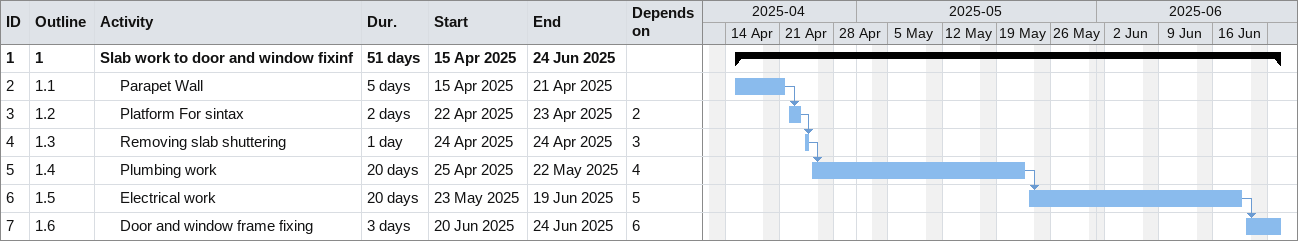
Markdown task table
| ID | WBS | Task | Duration | Start | Finish | Predecessors |
|---|---|---|---|---|---|---|
| 1 | 1 | **Slab work to door and window fixinf** | 51d | 2025-04-15 | 2025-06-24 |  |
| 2 | 1.1 | Parapet Wall | 5d | 2025-04-15 | 2025-04-21 |  |
| 3 | 1.2 | Platform For sintax | 2d | 2025-04-22 | 2025-04-23 | 2 |
| 4 | 1.3 | Removing slab shuttering | 1d | 2025-04-24 | 2025-04-24 | 3 |
| 5 | 1.4 | Plumbing work | 20d | 2025-04-25 | 2025-05-22 | 4 |
| 6 | 1.5 | Electrical work | 20d | 2025-05-23 | 2025-06-19 | 5 |
| 7 | 1.6 | Door and window frame fixing | 3d | 2025-06-20 | 2025-06-24 | 6 |
